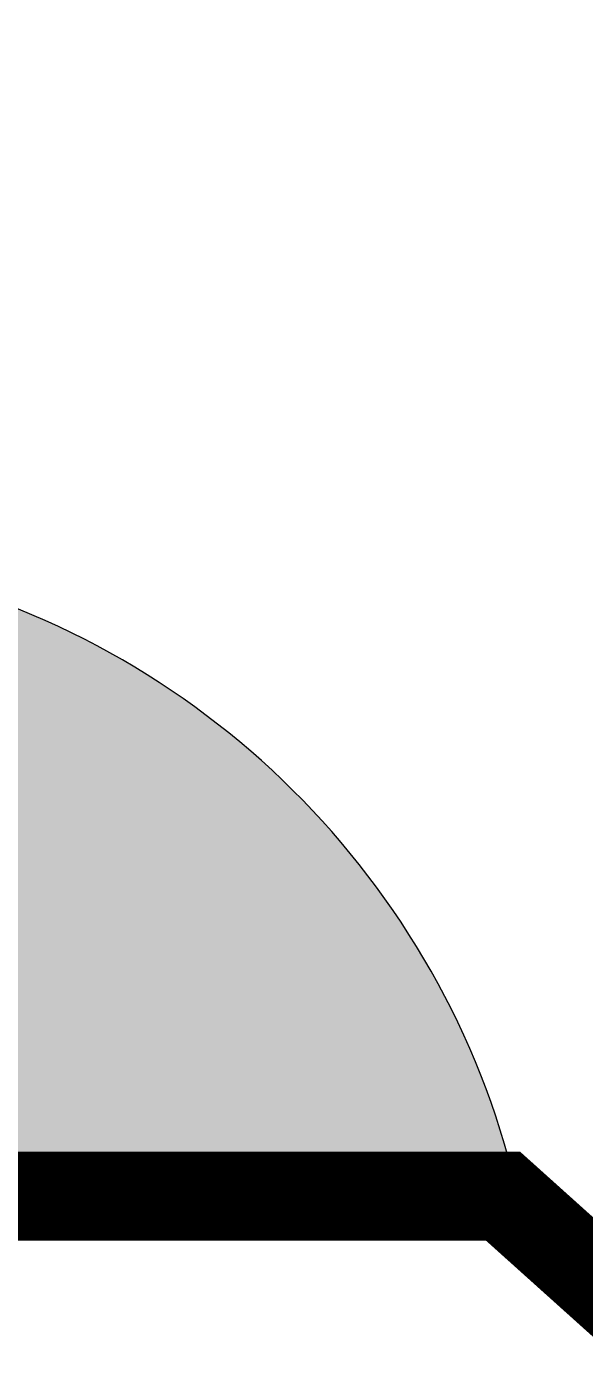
# Model space of a CAD drawing. Header units: inches. Extents: x 535 to 647, y 52 to 81.
# Drawn here: x 549.388 to 549.764, y 79.392 to 80.291 of the extents above; entities that cross this region are included whole.
import ezdxf
from ezdxf import colors
from ezdxf.entities.mleader import LeaderData, LeaderLine
from ezdxf.math import Vec2, Vec3

# ---------------------------------------------------------------- set-up
doc = ezdxf.new("R2010")
doc.units = ezdxf.units.IN
doc.header["$MEASUREMENT"] = 0
for name, color, linetype, lineweight in [('BP Mastic', 191, 'Continuous', 0), ('BP Others', 190, 'Continuous', 0), ('BP Text', 20, 'Continuous', 0)]:
    doc.layers.add(name, color=color, linetype=linetype, lineweight=lineweight)
doc.layers.add('Metal', color=17, linetype='Continuous', true_color=0x803345)
doc.styles.get("Standard").update_dxf_attribs({"font": 'ARIALN.TTF'})

# ---------------------------------------------------------------- blocks, each defined once
blk = doc.blocks.new('_Dot')
at = {"color": 0, "linetype": 'ByBlock', "lineweight": -2}
blk.add_line((-0.5, 0), (-1, 0), dxfattribs=at)
at = {"color": 0, "linetype": 'ByBlock', "const_width": 0.5}
blk.add_lwpolyline([(-0.25, 0, 1), (0.25, 0, 1)], format="xyb", close=True, dxfattribs=at)

msp = doc.modelspace()

# ---------------------------------------------------------------- hatches: boundary and pattern name
at = {"layer": 'BP Mastic'}
h = msp.add_hatch(color=256, dxfattribs=at)
h.dxf.hatch_style = 1
h.paths.add_polyline_path([(549.33465, 79.68915), (549.31628, 79.68423), (549.31628, 79.71117), (549.31628, 79.92025, -0.284463), (549.7218, 79.48959), (549.70878, 79.50261), (549.31628, 79.50261), (549.31628, 79.55038), (549.35292, 79.55038, 0.453094), (549.37672, 79.57751), (549.36466, 79.6691, 0.453094)])

# ---------------------------------------------------------------- linework, layer by layer
at = {"layer": 'BP Others'}
msp.add_arc((549.17118, 79.37737), 0.56194, 11.51972, 75.036, dxfattribs=at)
at = {"layer": 'Metal', "flags": 128}
msp.add_lwpolyline([(548.73206, 79.68261, 0.06, 0.06, 0), (548.49206, 79.50261, 0.06, 0.06, 0), (549.70878, 79.50261, 0.06, 0.06, 0), (550.62071, 78.68373, 0.0625, 0.0625, 0), (550.62071, 74.53715, 0.0947, 0.0947, 0), (554.43303, 74.53715, 0.0947, 0.0947, 0), (555.09591, 73.87427, 0.0947, 0.0947, -1), (554.90651, 73.68488, 0.0947, 0.0947, 0), (554.43303, 74.15836, 0, 0, 0)], format="xyseb", dxfattribs=at)

# ---------------------------------------------------------------- leaders
at = {"layer": 'BP Text'}
ml = msp.add_multileader_mtext('Standard', dxfattribs=at)
ml.set_content('\\A1;{\\fArial|b0|i0|c0|p34;MASTIC SEAL}', color=256)
ml.set_leader_properties(color=256, lineweight=0)
ml.set_arrow_properties(name='DOT')
ml.build(insert=Vec2(0, 0))
ml.multileader.update_dxf_attribs({"text_left_attachment_type": 2, "text_right_attachment_type": 2, "dogleg_length": 0.36, "arrow_head_size": 0.25, "scale": 4})
ctx = ml.context
ctx.base_point, ctx.scale, ctx.char_height, ctx.arrow_head_size, ctx.landing_gap_size, ctx.plane_origin = Vec3(556.82923, 80.20446), 4, 0.36, 0.25, 0.18, Vec3(563.26645, 88.28703)
ctx.left_attachment, ctx.right_attachment = 2, 2
notes = []
notes.append((ctx, [(0, (1, 1, 0), (555.7612, 80.20446), (1, 0), 1.06803, [(0, [(549.78696, 78.79666)], 0, [])])]))
ctx.mtext.insert, ctx.mtext.width, ctx.mtext.flow_direction = Vec3(557.00923, 80.3906), 10.0557457, 5
for ctx, leaders in notes:
    for number, flags, end, landing, length, lines in leaders:
        leader = LeaderData()
        leader.index, (leader.has_last_leader_line, leader.has_dogleg_vector, leader.attachment_direction) = number, flags
        leader.last_leader_point, leader.dogleg_vector, leader.dogleg_length = Vec3(end), Vec3(landing), length
        for number, points, colour, breaks in lines:
            line = LeaderLine()
            line.index, line.vertices, line.color, line.breaks = number, Vec3.list(points), colors.encode_raw_color(colour), breaks
            leader.lines.append(line)
        ctx.leaders.append(leader)

doc.saveas('drawing.dxf')
